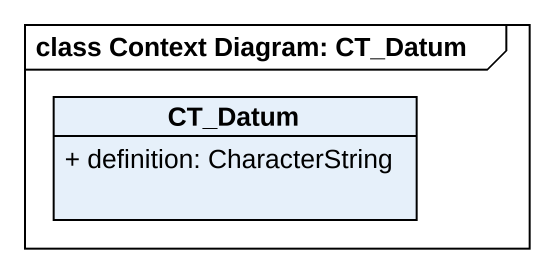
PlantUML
@startuml
mainframe class Context Diagram: CT_Datum
hide circle
hide empty members
skinparam classAttributeIconSize 0
class CT_Datum {
  + definition: CharacterString
}
@enduml
